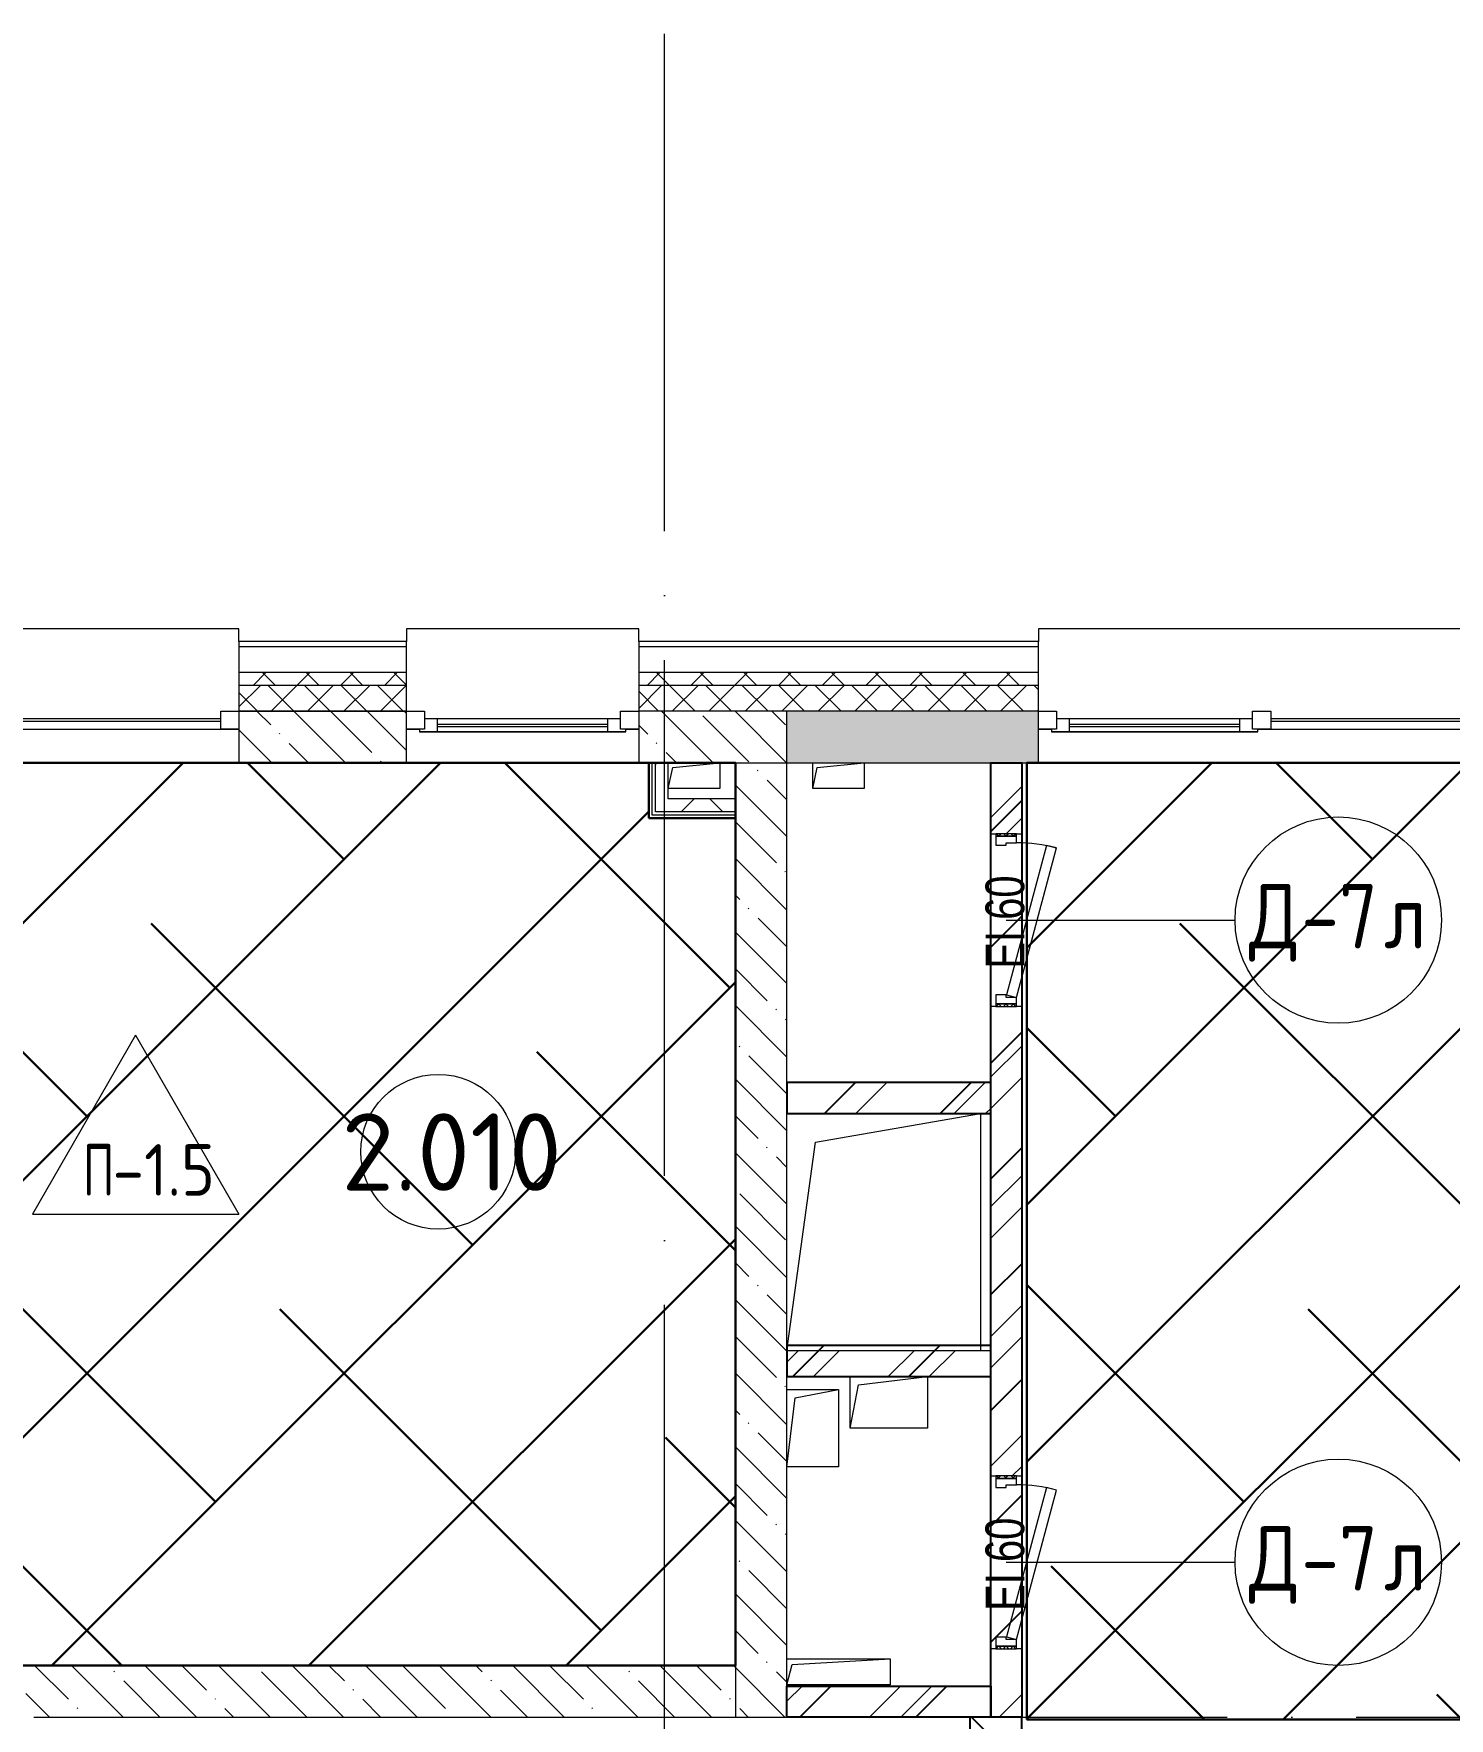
# Model space of a CAD drawing. Header units: millimetres. Extents: x -68946 to 690821, y -552984 to 293768.
# Drawn here: x 28204 to 33691, y -67625 to -61093 of the extents above; entities that cross this region are included whole.
import ezdxf

# ---------------------------------------------------------------- set-up
doc = ezdxf.new("R2010")
doc.units = ezdxf.units.MM
doc.linetypes.add('ADSK_Линия сетки', pattern=[2500, 2000, -250, 0, -250])
for name, color, linetype, lineweight in [('0) блоки', 250, 'Continuous', 25), ('1.1) Стяжка 5 вып.', 30, 'Continuous', 30), ('1.3) Звуко-изол           5 вып.', 90, 'Continuous', 30), ('A-AREA-____-IDEN', 250, 'Continuous', 9), ('A-DETL-GENF-OTLN', 250, 'Continuous', 5), ('A-DOOR-____-IDEN', 250, 'Continuous', 9), ('A-DOOR-____-MCUT', 250, 'Continuous', 5), ('A-DOOR-____-OTLN', 250, 'Continuous', 5), ('A-DOOR-FRAM-MCUT', 250, 'Continuous', 5), ('A-DOOR-FRAM-OTLN', 250, 'Continuous', 5), ('A-FLOR-____-IDEN', 250, 'Continuous', 9), ('A-FLOR-____-OTLN', 250, 'Continuous', 9), ('A-GLAZ-____-MCUT', 250, 'Continuous', 9), ('A-GLAZ-____-OTLN', 250, 'Continuous', 5), ('A-WALL-____-MCUT', 250, 'Continuous', 13), ('A-WALL-____-PATT', 250, 'Continuous', 13), ('A-WALL-FNSH-MCUT', 250, 'Continuous', 13), ('I-WALL-____-OTLN', 250, 'Continuous', 9), ('S-GRID-____-OTLN', 250, 'Continuous', 9)]:
    doc.layers.add(name, color=color, linetype=linetype, lineweight=lineweight)
doc.styles.add('Arial Narrow', font='ARIALN.TTF', dxfattribs={"width": 0.9, "height": 150})
doc.styles.add('GOST Common_1', font='', dxfattribs={"width": 0.9, "height": 250})
doc.styles.add('ISOCPEUR_1', font='isocpeur.ttf', dxfattribs={"width": 0.9, "height": 250})
doc.styles.add('ISOCPEUR_2', font='isocpeur.ttf', dxfattribs={"height": 160})
doc.styles.get('GOST Common_1').set_extended_font_data('GOST Common')
pattern_1 = [(45, (-601.3, -122294.8), (-251.4472, 251.4472), []), (45, (-601.3, -121913.8), (-251.4472, 251.4472), [])]
pattern_2 = [(135, (-601.3, -122294.79), (-142.5612, -142.5612), []), (135, (-458.73, -122294.79), (-142.5612, -142.5612), [252.016, -50.403, 3.353, -47.05])]
pattern_3 = [(45, (-601.3, -122294.79), (-141.42136, 141.42136), []), (135, (-601.3, -122294.79), (-141.42136, -141.42136), [])]

# ---------------------------------------------------------------- blocks, each defined once
blk = doc.blocks.new('Дверь_СКБ_1Ст_Внутренняя1 - Н_Д-7л_670x1875h_Технический шкаф ЭОМ и СС-42409413-АР1_Маркировочный план 2 этажа С1')
at = {"layer": 'A-DOOR-____-OTLN'}
h = blk.add_hatch(dxfattribs=at)
h.set_pattern_fill('FP_5', color=256, style=0, pattern_type=2)
h.set_pattern_definition([(135, (1951.41, 124.685), (-14.14214, -14.14214), []), (225, (1951.41, 124.685), (14.14214, -14.14214), [])])
h.paths.add_polyline_path([(337.5, -40), (347.5, -40), (347.5, 40), (337.5, 40)])
at = {"layer": 'A-DOOR-FRAM-OTLN'}
h = blk.add_hatch(dxfattribs=at)
h.set_pattern_fill('FP_6', color=256, style=0, pattern_type=2)
h.set_pattern_definition([(45, (-171.384, 124.685), (-14.1421, 14.1421), []), (135, (-171.384, 124.685), (-14.1421, -14.1421), [])])
h.paths.add_polyline_path([(-322.5, -40), (-312.5, -40), (-312.5, 40), (-322.5, 40)])
at = {"layer": 'A-DOOR-____-MCUT'}
for p, q in [((-267.1, 195.3), (-277.4, 156.7)), ((-277.4, 156.7), (302.1, 1.4)), ((312.5, 40), (-267.1, 195.3)), ((302.1, 1.4), (312.5, 40))]:
    blk.add_line(p, q, dxfattribs=at)
at = {"layer": 'A-DOOR-____-OTLN'}
blk.add_arc((312.5, 40), 600, 165, 180, dxfattribs=at)
at = {"layer": 'A-DOOR-FRAM-MCUT'}
for p, q in [((-312.5, 40), (-322.5, 40)), ((-322.5, 40), (-322.5, -40)), ((-287.5, 40), (-312.5, 40)), ((-312.5, 40), (-312.5, -40)), ((-312.5, -40), (-312.5, 40)), ((-287.5, 0), (-287.5, 40)), ((-277.5, 0), (-287.5, 0)), ((-277.5, -40), (-277.5, 0)), ((312.5, 0), (302.5, 0)), ((302.5, 0), (302.5, -40)), ((312.5, 40), (312.5, 0)), ((337.5, 40), (312.5, 40)), ((337.5, -40), (337.5, 40)), ((347.5, 40), (337.5, 40)), ((337.5, 40), (337.5, -40)), ((347.5, -40), (347.5, 40)), ((-322.5, -40), (-312.5, -40)), ((-312.5, -40), (-277.5, -40)), ((302.5, -40), (337.5, -40)), ((337.5, -40), (347.5, -40))]:
    blk.add_line(p, q, dxfattribs=at)
blk = doc.blocks.new('Окно_СКБ_1Ст1 - 120_Окно_СКБ_1Ст_900_ОК3л-29018700-АР1_Маркировочный план 2 этажа С1')
at = {"layer": 'A-GLAZ-____-MCUT'}
for p, q in [((-450, -195), (-450, -125)), ((-450, -125), (-380, -125)), ((-380, -125), (-380, -195)), ((380, -195), (380, -125)), ((380, -125), (450, -125)), ((450, -125), (450, -195)), ((-380, -195), (-450, -195)), ((-380, -195), (-400, -195)), ((-400, -195), (-400, -205)), ((380, -155), (-380, -155)), ((-380, -155), (-380, -195)), ((-330, -205), (-330, -155)), ((330, -205), (330, -155)), ((380, -195), (380, -155)), ((450, -195), (380, -195)), ((400, -195), (380, -195)), ((400, -205), (400, -195)), ((-400, -205), (400, -205)), ((400, -205), (-400, -205))]:
    blk.add_line(p, q, dxfattribs=at)
at = {"layer": 'A-GLAZ-____-MCUT', "lineweight": 5}
for p, q in [((-330, -175), (330, -175)), ((330, -185), (-330, -185))]:
    blk.add_line(p, q, dxfattribs=at)
at = {"layer": 'A-GLAZ-____-OTLN'}
for p, q in [((-450, -195), (-400, -195)), ((400, -195), (450, -195))]:
    blk.add_line(p, q, dxfattribs=at)
blk = doc.blocks.new('WNW_Отлив1 - Отлив_металлический 2-28596055-АР1_Маркировочный план 2 этажа С1')
at = {"layer": 'A-GLAZ-____-OTLN'}
for p, q in [((450, 320), (-450, 320)), ((-450, 320), (-450, 270)), ((450, 270), (450, 320))]:
    blk.add_line(p, q, dxfattribs=at)
blk = doc.blocks.new('Окно_СКБ_1Ст1 - 120_Окно_СКБ_1Ст_1250_ОК14Л-29018784-АР1_Маркировочный план 2 этажа С1')
at = {"layer": 'A-GLAZ-____-MCUT'}
for p, q in [((-625, -195), (-625, -125)), ((-625, -125), (-555, -125)), ((-555, -125), (-555, -195)), ((555, -195), (555, -125)), ((555, -125), (625, -125)), ((625, -125), (625, -195)), ((-555, -195), (-625, -195)), ((625, -195), (555, -195))]:
    blk.add_line(p, q, dxfattribs=at)
at = {"layer": 'A-GLAZ-____-MCUT', "lineweight": 5}
for p, q in [((555, -155), (-555, -155)), ((555, -165), (-555, -165))]:
    blk.add_line(p, q, dxfattribs=at)
at = {"layer": 'A-GLAZ-____-OTLN'}
blk.add_line((-625, -195), (625, -195), dxfattribs=at)
blk = doc.blocks.new('WNW_Отлив1 - Отлив_металлический 2-28598996-АР1_Маркировочный план 2 этажа С1')
at = {"layer": 'A-GLAZ-____-OTLN'}
for p, q in [((625, 320), (-625, 320)), ((-625, 320), (-625, 270)), ((625, 270), (625, 320))]:
    blk.add_line(p, q, dxfattribs=at)
blk = doc.blocks.new('_Wn_-As_OpeningMEP_floor__Rectangular - _Wn_-As_OpeningMEP_floor__Rectangular-33950681-АР1_Маркировочный план 2 этажа С1')
at = {"layer": 'A-DETL-GENF-OTLN'}
for p, q in [((-264.4, 399.4), (375, 510)), ((-375, -410), (-264.4, 399.4))]:
    blk.add_line(p, q, dxfattribs=at)
blk = doc.blocks.new('Окно_СКБ_2Ст1 - Окно_СКБ_2Ст_2800_ОК11Л-29018712-АР1_Маркировочный план 2 этажа С1')
at = {"layer": 'A-GLAZ-____-MCUT'}
for p, q in [((-1400, -195), (-1400, -125)), ((-1400, -125), (-1330, -125)), ((-1330, -125), (-1330, -195)), ((-570, -195), (-570, -125)), ((-570, -125), (-500, -125)), ((-500, -125), (-500, -195)), ((1330, -195), (1330, -125)), ((1330, -125), (1400, -125)), ((1400, -125), (1400, -195)), ((-1330, -195), (-1400, -195)), ((-1330, -195), (-1350, -195)), ((-1350, -195), (-1350, -205)), ((-570, -155), (-1330, -155)), ((-1330, -155), (-1330, -195)), ((-1280, -205), (-1280, -155)), ((-620, -205), (-620, -155)), ((-570, -195), (-570, -155)), ((-500, -195), (-570, -195)), ((-550, -195), (-570, -195)), ((-550, -205), (-550, -195)), ((1400, -195), (1330, -195)), ((-1350, -205), (-550, -205)), ((-550, -205), (-1350, -205))]:
    blk.add_line(p, q, dxfattribs=at)
at = {"layer": 'A-GLAZ-____-MCUT', "lineweight": 5}
for p, q in [((-1280, -175), (-620, -175)), ((-620, -185), (-1280, -185)), ((1330, -155), (-500, -155)), ((1330, -165), (-500, -165))]:
    blk.add_line(p, q, dxfattribs=at)
at = {"layer": 'A-GLAZ-____-OTLN'}
for p, q in [((-1400, -195), (-1350, -195)), ((-550, -195), (1400, -195))]:
    blk.add_line(p, q, dxfattribs=at)
blk = doc.blocks.new('WNW_Отлив1 - Отлив_металлический 2-V21-АР1_Маркировочный план 2 этажа С1')
at = {"layer": 'A-GLAZ-____-OTLN'}
for p, q in [((1400, 320), (-1400, 320)), ((-1400, 320), (-1400, 270)), ((1400, 270), (1400, 320))]:
    blk.add_line(p, q, dxfattribs=at)
blk = doc.blocks.new('_Wn_-As_OpeningMEP_floor__Rectangular - _Wn_-As_OpeningMEP_floor__Rectangular-35307840-АР1_Маркировочный план 2 этажа С1')
at = {"layer": 'A-DETL-GENF-OTLN'}
for p, q in [((-100, 0), (-82.3, 82.3)), ((-82.3, 82.3), (100, 100))]:
    blk.add_line(p, q, dxfattribs=at)
blk = doc.blocks.new('_Wn_-As_OpeningMEP_floor__Rectangular - _Wn_-As_OpeningMEP_floor__Rectangular-V22-АР1_Маркировочный план 2 этажа С1')
at = {"layer": 'A-DETL-GENF-OTLN'}
for p, q in [((-99.8, 0.9), (-82.3, 82.3)), ((-82.3, 82.3), (100, 100))]:
    blk.add_line(p, q, dxfattribs=at)
blk = doc.blocks.new('_Wn_-As_OpeningMEP_floor__Rectangular - _Wn_-As_OpeningMEP_floor__Rectangular-39657315-АР1_Маркировочный план 2 этажа С1')
at = {"layer": 'A-DETL-GENF-OTLN'}
for p, q in [((-117.9, 117.9), (150, 150)), ((-150, -50), (-117.9, 117.9))]:
    blk.add_line(p, q, dxfattribs=at)
blk = doc.blocks.new('_Wn_-As_OpeningMEP_floor__Rectangular - _Wn_-As_OpeningMEP_floor__Rectangular-39657353-АР1_Маркировочный план 2 этажа С1')
at = {"layer": 'A-DETL-GENF-OTLN'}
for p, q in [((-67.9, 167.9), (100, 200)), ((-100, -100), (-67.9, 167.9))]:
    blk.add_line(p, q, dxfattribs=at)
blk = doc.blocks.new('_Wn_-As_OpeningMEP_floor__Rectangular - _Wn_-As_OpeningMEP_floor__Rectangular-39657391-АР1_Маркировочный план 2 этажа С1')
at = {"layer": 'A-DETL-GENF-OTLN'}
for p, q in [((-200, 0), (-179.1, 79.1)), ((-179.1, 79.1), (200, 100))]:
    blk.add_line(p, q, dxfattribs=at)
blk = doc.blocks.new('AAR_СКБ_Марка_Перекрытия - Марка пола-17325028-АР1_Маркировочный план 2 этажа С1')
at = {"layer": 'A-FLOR-____-IDEN'}
for p, q in [((0, 6.932), (-4.002, 0)), ((0, 6.932), (4.002, 0)), ((-4.002, 0), (4.002, 0))]:
    blk.add_line(p, q, dxfattribs=at)
blk = doc.blocks.new('AAR_СКБ_Марка_Помещения_мал - Номер-28977439-АР1_Маркировочный план 2 этажа С1')
at = {"layer": 'A-AREA-____-IDEN'}
blk.add_circle((-0.028, 0), 3, dxfattribs=at)
blk = doc.blocks.new('ADSK_Марка_Дверь - Типоразмер_ADSK_Марка-30565456-АР1_Маркировочный план 2 этажа С1')
at = {"layer": 'A-DOOR-____-IDEN'}
blk.add_circle((0, 0), 4, dxfattribs=at)

msp = doc.modelspace()

# ---------------------------------------------------------------- hatches: boundary and pattern name
at = {"layer": '0) блоки'}
h = msp.add_hatch(dxfattribs=at)
h.set_pattern_fill('ANSI31', color=256, scale=100)
h.set_pattern_definition([(45, (-601.3, -122294.8), (-224.5064, 224.5064), [])])
h.paths.add_polyline_path([(31913.7078, -67619.7878), (31123.7078, -67619.7878), (31123.7078, -67499.7878), (31913.7078, -67499.7878)])
h.paths.add_polyline_path([(31913.7078, -66179.7872), (31123.7078, -66179.7872), (31123.7078, -66299.7872), (31913.7078, -66299.7872)])
h.paths.add_polyline_path([(31913.7078, -65159.7878), (31123.7078, -65159.7878), (31123.7078, -65279.7878), (31913.7078, -65279.7878)])
h.paths.add_polyline_path([(32033.7078, -67619.7878), (31913.7078, -67619.7878), (31913.7078, -63919.7883), (32033.7078, -63919.7883)])
h = msp.add_hatch(dxfattribs=at)
h.set_pattern_fill('FP_1', color=256, style=0, pattern_type=2)
h.set_pattern_definition([(135, (-601.3, -122294.79), (-141.42136, -141.42136), [])])
h.paths.add_polyline_path([(31833.7078, -70919.7883), (32033.7078, -70919.7883), (32033.7078, -67919.7881), (31833.7078, -67919.7881), (31833.7078, -70649.7881)])
h.paths.add_polyline_path([(32033.7078, -67919.7881), (32033.7078, -67619.7878), (31833.7078, -67619.7878), (31833.7078, -67919.7881)])
at = {"layer": '1.1) Стяжка 5 вып.', "lineweight": 30, "true_color": 0xf26722}
h = msp.add_hatch(dxfattribs=at)
h.set_pattern_fill('ANSI32', color=30, scale=222)
h.paths.add_polyline_path([(30923.7078, -64134.7878), (30588.7078, -64134.7878), (30588.7078, -63919.7883), (26473.7078, -63919.7883), (26473.7078, -67419.7878), (30923.7078, -67419.7878)])
h = msp.add_hatch(dxfattribs=at)
h.set_pattern_fill('ANSI32', color=30, scale=222)
h.paths.add_polyline_path([(52878.7078, -63919.7872), (32053.7078, -63919.7872), (32053.7078, -67629.7872), (35336.9036, -67629.7872), (35336.9036, -67409.7878), (35758.6859, -67409.7878), (35758.6859, -67629.7872), (40238.7078, -67629.7872), (40238.7078, -67409.7878), (40658.7078, -67409.7878), (40658.7078, -67629.7872), (44738.7078, -67629.7872), (44738.7078, -67409.7878), (45158.7078, -67409.7878), (45158.7078, -67629.7872), (49038.7078, -67629.7872), (49038.7078, -67409.7878), (49458.6859, -67409.7878), (49458.6859, -67629.7872), (52878.7078, -67629.7872)])
at = {"layer": '1.3) Звуко-изол           5 вып.', "lineweight": 30}
h = msp.add_hatch(dxfattribs=at)
h.set_pattern_fill('ANSI38', color=256, scale=222)
h.paths.add_polyline_path([(30923.7078, -64134.7878), (30588.7078, -64134.7878), (30588.7078, -63919.7883), (26473.7078, -63919.7883), (26473.7078, -67419.7878), (30923.7078, -67419.7878)])
h = msp.add_hatch(dxfattribs=at)
h.set_pattern_fill('ANSI38', color=256, scale=222)
h.paths.add_polyline_path([(52878.7078, -63919.7872), (32053.7078, -63919.7872), (32053.7078, -67629.7872), (35336.9036, -67629.7872), (35336.9036, -67409.7878), (35758.6859, -67409.7878), (35758.6859, -67629.7872), (40238.7078, -67629.7872), (40238.7078, -67409.7878), (40658.7078, -67409.7878), (40658.7078, -67629.7872), (44738.7078, -67629.7872), (44738.7078, -67409.7878), (45158.7078, -67409.7878), (45158.7078, -67629.7872), (49038.7078, -67629.7872), (49038.7078, -67409.7878), (49458.6859, -67409.7878), (49458.6859, -67629.7872), (52878.7078, -67629.7872)])
at = {"layer": 'A-WALL-____-PATT', "lineweight": 15, "true_color": 0x000000}
h = msp.add_hatch(dxfattribs=at)
h.set_pattern_fill('FP_16', color=18, style=0, pattern_type=2)
h.set_pattern_definition([(135, (-601.29, -122294.79), (-84.85281, -84.85281), []), (225, (-601.29, -122294.79), (84.85281, -84.85281), [])])
h.paths.add_polyline_path([(68658.7078, -63619.7883), (68658.7078, -63569.7883), (62418.9373, -63569.7883), (62418.9373, -63619.7883), (67832.2751, -63619.7883)])
h.paths.add_polyline_path([(60985.6868, -63619.7883), (61218.9373, -63619.7883), (61218.9373, -63569.7883), (60568.7078, -63569.7883), (60568.7078, -63619.7883)])
h.paths.add_polyline_path([(59668.7078, -63619.7883), (59668.7078, -63569.7883), (52248.9368, -63569.7883), (52248.9368, -63619.7883), (58703.4907, -63619.7883)])
h.paths.add_polyline_path([(49448.9368, -63619.7883), (49448.9368, -63569.7883), (47948.9368, -63569.7883), (47948.9368, -63619.7883), (48433.6081, -63619.7883)])
h.paths.add_polyline_path([(42048.9368, -63619.7883), (42698.9368, -63619.7883), (42698.9368, -63569.7883), (42048.9368, -63569.7883)])
h.paths.add_polyline_path([(45010.314, -63619.7883), (45148.9368, -63619.7883), (45148.9368, -63569.7883), (43598.9368, -63569.7883), (43598.9368, -63619.7883), (43869.2159, -63619.7883)])
h.paths.add_polyline_path([(39248.9368, -63619.7883), (40798.9368, -63619.7883), (40798.9368, -63569.7883), (39248.9368, -63569.7883)])
h.paths.add_polyline_path([(34898.9368, -63619.7883), (36448.9368, -63619.7883), (36448.9368, -63569.7883), (34898.9368, -63569.7883)])
h.paths.add_polyline_path([(32098.9368, -63619.7883), (32098.9368, -63569.7883), (30548.9368, -63569.7883), (30548.9368, -63619.7883), (31317.1372, -63619.7883)])
h.paths.add_polyline_path([(29034.9411, -63619.7883), (29648.9368, -63619.7883), (29648.9368, -63569.7883), (28998.7078, -63569.7883), (28998.7078, -63619.7883)])
h.paths.add_polyline_path([(27748.7078, -63619.7883), (27748.7078, -63569.7883), (23293.7078, -63569.7883), (23293.7078, -63619.7883), (26752.745, -63619.7883)])
h.paths.add_polyline_path([(21617.8037, -63619.7883), (22043.7078, -63619.7883), (22043.7078, -63569.7883), (21303.6859, -63569.7883), (21303.6859, -63619.7883)])
h.paths.add_polyline_path([(20403.6859, -63619.7883), (20403.6859, -63569.7883), (12148.6859, -63569.7883), (12148.6859, -63619.7883), (19906.1566, -63619.7883)])
h.paths.add_polyline_path([(9348.6859, -63619.7883), (9348.6859, -63569.7883), (8148.6859, -63569.7883), (8148.6859, -63619.7883), (8495.1761, -63619.7883)])
h.paths.add_polyline_path([(6948.6859, -63619.7883), (6948.6859, -63569.7883), (-951.3141, -63569.7883), (-951.3141, -63619.7883), (6212.9799, -63619.7883)])
h = msp.add_hatch(dxfattribs=at)
h.set_pattern_fill('FP_17', color=18, style=0, pattern_type=2)
h.set_pattern_definition([(45, (-601.29, -122294.79), (-70.71068, 70.71068), []), (135, (-601.29, -122294.79), (-70.71068, -70.71068), [])])
h.paths.add_polyline_path([(68448.7078, -63719.7883), (68658.7078, -63719.7883), (68658.7078, -63619.7883), (62418.9373, -63619.7883), (62418.9373, -63719.7872), (67832.2751, -63719.7883)])
h.paths.add_polyline_path([(60985.6868, -63719.7883), (61218.9373, -63719.7883), (61218.9373, -63619.7883), (60568.7078, -63619.7883), (60568.7078, -63719.7883)])
h.paths.add_polyline_path([(59668.7078, -63719.7883), (59668.7078, -63619.7883), (52248.9368, -63619.7883), (52248.9368, -63719.7883), (58703.4907, -63719.7883)])
h.paths.add_polyline_path([(49448.7078, -63719.7883), (49448.9368, -63719.7872), (49448.7078, -63619.7883), (47948.9368, -63619.7883), (47948.9368, -63719.7883), (49048.7125, -63719.7872)])
h.paths.add_polyline_path([(44748.7078, -63719.7883), (44748.7125, -63719.7872), (45148.9368, -63719.7872), (45148.9368, -63619.7883), (43598.9368, -63619.7883), (43598.9368, -63719.7883), (43869.2159, -63719.7883)])
h.paths.add_polyline_path([(42698.9368, -63719.7883), (42698.9368, -63619.7883), (42048.9368, -63619.7883), (42048.9368, -63719.7883)])
h.paths.add_polyline_path([(40648.7078, -63719.7883), (40798.9368, -63719.7872), (40798.9368, -63619.7883), (39248.9368, -63619.7883), (39248.9368, -63719.7883), (40445.9217, -63719.7872)])
h.paths.add_polyline_path([(35748.7078, -63719.7883), (36448.9368, -63719.7872), (36448.9368, -63619.7883), (34898.9368, -63619.7883), (34898.9368, -63719.7883), (35748.6979, -63719.7872)])
h.paths.add_polyline_path([(30548.9368, -63719.7883), (32098.9368, -63719.7883), (32098.9368, -63619.7883), (30548.9368, -63619.7883)])
h.paths.add_polyline_path([(29034.9411, -63719.7883), (29648.9368, -63719.7883), (29648.9368, -63619.7883), (28998.7078, -63619.7883), (28998.7078, -63719.7883)])
h.paths.add_polyline_path([(27748.7078, -63719.7883), (27748.7078, -63619.7883), (23293.7078, -63619.7883), (23293.7078, -63719.7883), (26752.745, -63719.7883)])
h.paths.add_polyline_path([(22043.7078, -63719.7883), (22043.7078, -63619.7883), (21303.6859, -63619.7883), (21303.6859, -63719.7883), (21617.8037, -63719.7883)])
h.paths.add_polyline_path([(20403.6859, -63719.7883), (20403.6859, -63619.7883), (12148.6859, -63619.7883), (12148.6859, -63719.7883), (19906.1566, -63719.7883)])
h.paths.add_polyline_path([(9348.6859, -63719.7883), (9348.6859, -63619.7883), (8148.6859, -63619.7883), (8148.6859, -63719.7883), (8498.7078, -63719.7883)])
h.paths.add_polyline_path([(6948.6859, -63719.7883), (6948.6859, -63619.7883), (-901.3141, -63619.7883), (-901.3141, -63719.7883), (6212.9799, -63719.7883)])
h = msp.add_hatch(dxfattribs=at)
h.set_pattern_fill('FP_23', color=18, style=0, pattern_type=2)
h.set_pattern_definition(pattern_2)
h.paths.add_polyline_path([(31123.7078, -63919.7878), (31123.7078, -63719.7878), (30548.9368, -63719.7878), (30548.9368, -63919.7878), (30923.7078, -63919.7878)])
h.paths.add_polyline_path([(28998.7078, -63919.7878), (29648.9368, -63919.7878), (29648.9368, -63719.7878), (28998.7078, -63719.7878)])
h.paths.add_polyline_path([(27748.7078, -63919.7878), (27748.7078, -63719.7878), (24523.7078, -63719.7878), (24523.7078, -63919.7878), (26752.745, -63919.7878)])
h = msp.add_hatch(dxfattribs=at)
h.set_pattern_fill('FP_24', color=18, style=0, pattern_type=2)
h.set_pattern_definition([(50, (-601.3, -122294.8), (364.3679, -31.8783), [38.1, -419.1]), (355, (-601.3, -122294.8), (-70.4859, 382.1133), [30.48, -335.28]), (100.451, (-570.93, -122297.45), (293.885, 350.2334), [32.38, -356.18]), (46.184, (-601.3, -122193.2), (542.1585, -84.0858), [57.15, -628.65]), (96.636, (-556.1, -122200.2), (474.805, 494.8554), [48.57, -534.27]), (351.184, (-601.3, -122193.2), (474.8102, 494.85), [45.72, -502.92]), (21, (-550.5, -122218.6), (303.2285, -204.5305), [38.1, -419.1]), (326, (-550.5, -122218.6), (123.6039, 368.376), [30.48, -335.28]), (71.451, (-525.22, -122235.63), (426.8341, 163.8427), [32.38, -356.18]), (37.5, (-601.29, -122294.79), (6.17665, 169.11015), [16.764, -314.452, 16.764, -323.596, -336.55]), (37.5, (-601.29, -122294.79), (6.17665, 169.11015), [-671.576, 16.764, -319.786]), (7.5, (-601.3, -122294.79), (133.63888, 200.3615), [16.764, -177.292, 16.764, -306.832, -128.27]), (7.5, (-601.3, -122294.79), (133.63888, 200.3615), [-517.652, 16.764, -111.506]), (327.5, (-714.58, -122294.79), (271.18182, -11.45836), [16.764, -110.236, 16.764, -379.476, -525.78]), (327.5, (-714.58, -122294.79), (271.18182, -11.45836), [-523.24, 16.764, -509.016]), (317.5, (-765.38, -122294.8), (296.2585, 50.85285), [16.764, -148.336, 16.764, -246.38, -373.38]), (317.5, (-765.38, -122294.8), (296.2585, 50.85285), [-428.244, 16.764, -356.616])])
h.paths.add_polyline_path([(68448.7078, -63919.7883), (68448.7078, -63719.7883), (63148.7078, -63719.7883), (63148.7078, -63919.7883), (67832.2751, -63919.7883)])
h.paths.add_polyline_path([(62748.7078, -63919.7883), (62748.7078, -63719.7883), (62418.9373, -63719.7883), (62418.9373, -63919.7883)])
h.paths.add_polyline_path([(60943.7078, -63919.7883), (61218.9373, -63919.7883), (61218.9373, -63719.7883), (60568.7078, -63719.7883), (60568.7078, -63919.7883)])
h.paths.add_polyline_path([(59668.7078, -63919.7883), (59668.7078, -63719.7883), (58648.7078, -63719.7883), (58648.7078, -63919.7883), (58703.4907, -63919.7883)])
h.paths.add_polyline_path([(58248.7078, -63919.7883), (58248.7078, -63719.7883), (54148.7078, -63719.7883), (54148.7078, -63919.7883), (57562.3926, -63919.7883)])
h.paths.add_polyline_path([(52998.7078, -63919.7883), (53748.7078, -63919.7883), (53748.7078, -63719.7883), (52248.9368, -63719.7883), (52248.9368, -63919.7883), (52998.0004, -63919.7883)])
h.paths.add_polyline_path([(49448.7078, -63919.7883), (49448.9368, -63919.7883), (49448.7078, -63719.7883)])
h.paths.add_polyline_path([(49048.7078, -63919.7883), (49048.7078, -63719.7883), (47948.9368, -63719.7883), (47948.9368, -63919.7883), (48433.6081, -63919.7883)])
h.paths.add_polyline_path([(44748.7078, -63919.7883), (44748.7078, -63719.7883), (43598.9368, -63719.7883), (43598.9368, -63919.7883), (43869.2159, -63919.7883)])
h.paths.add_polyline_path([(42048.9368, -63919.7883), (42698.9368, -63919.7883), (42698.9368, -63719.7883), (42048.9368, -63719.7883)])
h.paths.add_polyline_path([(40798.9368, -63919.7883), (40798.9368, -63719.7883), (40648.7078, -63719.7883), (40648.7078, -63919.7883)])
h.paths.add_polyline_path([(39248.9368, -63919.7883), (40248.7078, -63919.7883), (40248.7078, -63719.7883), (39248.9368, -63719.7883)])
h.paths.add_polyline_path([(35748.7078, -63919.7883), (36448.9368, -63919.7883), (36448.9368, -63719.7883), (35748.7078, -63719.7883)])
h.paths.add_polyline_path([(35348.7078, -63919.7883), (35348.7078, -63719.7883), (34898.9368, -63719.7883), (34898.9368, -63919.7883)])
h.paths.add_polyline_path([(32033.7078, -63919.7883), (32098.9368, -63919.7883), (32098.9368, -63719.7883), (31123.7078, -63719.7883), (31123.7078, -63919.7883), (31913.7078, -63919.7883)])
h = msp.add_hatch(dxfattribs=at)
h.set_pattern_fill('FP_25', color=18, style=0, pattern_type=2)
h.set_pattern_definition(pattern_3)
h.paths.add_polyline_path([(30663.7078, -64109.7878), (30663.7078, -63919.7287), (30613.7078, -63919.7287), (30613.7078, -64109.7878)])
h = msp.add_hatch(dxfattribs=at)
h.set_pattern_fill('FP_23', color=18, style=0, pattern_type=2)
h.set_pattern_definition(pattern_2)
h.paths.add_polyline_path([(30923.7078, -67619.7878), (31123.7078, -67619.7878), (31123.7078, -63919.7878), (30923.7078, -63919.7878), (30923.7078, -67271.1243)])
h = msp.add_hatch(dxfattribs=at)
h.set_pattern_fill('FP_4', color=18, style=0, pattern_type=2)
h.set_pattern_definition(pattern_1)
h.paths.add_polyline_path([(32013.7078, -67499.7878), (32033.7078, -67499.7878), (32033.7078, -67354.7878), (31913.7078, -67354.7878), (31913.7078, -67499.7878), (31933.7078, -67499.7878)])
h.paths.add_polyline_path([(32033.7078, -66684.7878), (32033.7078, -64864.7883), (31913.7078, -64864.7883), (31913.7078, -66684.7878), (32013.7078, -66684.7878)])
h.paths.add_polyline_path([(32033.7078, -64194.7883), (32033.7078, -63919.7883), (31913.7078, -63919.7883), (31913.7078, -64194.7883), (32013.7078, -64194.7883)])
h = msp.add_hatch(dxfattribs=at)
h.set_pattern_fill('FP_25', color=18, style=0, pattern_type=2)
h.set_pattern_definition(pattern_3)
h.paths.add_polyline_path([(30923.7078, -64109.7878), (30923.7078, -64059.7878), (30663.7078, -64059.7878), (30663.7078, -64109.7878)])
h = msp.add_hatch(dxfattribs=at)
h.set_pattern_fill('FP_4', color=18, style=0, pattern_type=2)
h.set_pattern_definition(pattern_1)
h.paths.add_polyline_path([(31123.7078, -65279.7878), (31913.7078, -65279.7878), (31913.7078, -65159.7878), (31123.7078, -65159.7878)])
h = msp.add_hatch(dxfattribs=at)
h.set_pattern_fill('FP_7', color=18, style=0, pattern_type=2)
h.set_pattern_definition([(45, (-601.3, -122294.8), (-224.5064, 224.5064), []), (45, (-521.92, -122294.8), (0, 449.0128), []), (45, (-680.67, -122294.8), (0, 449.0128), [])])
h.paths.add_polyline_path([(31123.7078, -66299.7878), (31913.7078, -66299.7878), (31913.7078, -66199.7878), (31123.7078, -66199.7878)])
h = msp.add_hatch(dxfattribs=at)
h.set_pattern_fill('FP_23', color=18, style=0, pattern_type=2)
h.set_pattern_definition(pattern_2)
h.paths.add_polyline_path([(30923.7078, -67619.7878), (30923.7078, -67419.7878), (28173.7078, -67419.7878), (28173.7078, -67619.7878), (29034.9411, -67619.7878)])
h.paths.add_polyline_path([(26643.7078, -67619.7878), (26673.7078, -67619.7878), (26673.7078, -67419.7878), (26473.7078, -67419.7878), (26473.7078, -67619.7878)])
h = msp.add_hatch(dxfattribs=at)
h.set_pattern_fill('FP_4', color=18, style=0, pattern_type=2)
h.set_pattern_definition(pattern_1)
h.paths.add_polyline_path([(31317.1372, -67619.7878), (32033.7078, -67619.7878), (32033.7078, -67499.7878), (31123.7078, -67499.7878), (31123.7078, -67619.7878)])

# ---------------------------------------------------------------- linework, layer by layer
at = {"layer": '0) блоки'}
for p, q in [((31833.7078, -70919.7883), (31833.7078, -67619.7878)), ((32033.7078, -70919.7883), (32033.7078, -67619.7878))]:
    msp.add_line(p, q, dxfattribs=at)
for points in [[(32033.7078, -67619.7878), (31913.7078, -67619.7878), (31913.7078, -63919.7883), (32033.7078, -63919.7883)], [(31913.7078, -65159.7878), (31123.7078, -65159.7878), (31123.7078, -65279.7878), (31913.7078, -65279.7878)], [(31913.7078, -66179.7872), (31123.7078, -66179.7872), (31123.7078, -66299.7872), (31913.7078, -66299.7872)], [(31913.7078, -67619.7878), (31123.7078, -67619.7878), (31123.7078, -67499.7878), (31913.7078, -67499.7878)]]:
    msp.add_lwpolyline(points, close=True, dxfattribs=at)
at = {"layer": '1.1) Стяжка 5 вып.', "lineweight": 30}
for points in [[(26473.7078, -63919.7883), (30923.7078, -63919.7883), (30923.7078, -67419.7878), (26473.7078, -67419.7878)], [(30588.7078, -64134.7878), (30923.7078, -64134.7878), (30923.7078, -63919.7883), (30588.7078, -63919.7883)], [(32053.7078, -67629.7872), (52878.7078, -67629.7872), (52878.7078, -63919.7872), (32053.7078, -63919.7872)]]:
    msp.add_lwpolyline(points, close=True, dxfattribs=at)
at = {"layer": 'A-DOOR-____-IDEN', "color": 18, "true_color": 0x000000}
for p, q in [((31973.7078, -64529.7883), (32861.1847, -64529.7883)), ((31973.7078, -67019.7878), (32861.1847, -67019.7878))]:
    msp.add_line(p, q, dxfattribs=at)
at = {"layer": 'A-FLOR-____-OTLN', "color": 18, "lineweight": 5, "true_color": 0x000000}
for p, q in [((30663.7078, -63919.9668), (30863.512, -63919.9668)), ((30863.512, -63919.9668), (30863.512, -64019.9668)), ((31223.7078, -64019.9668), (31223.7078, -63919.9668)), ((31223.7078, -63919.9668), (31423.7078, -63919.9668)), ((31423.7078, -63919.9668), (31423.7078, -64019.9668)), ((30863.512, -64019.9668), (30663.7078, -64019.9668)), ((31423.7078, -64019.9668), (31223.7078, -64019.9668)), ((32033.7078, -64194.7883), (32033.7078, -64600.5992)), ((32033.7078, -64755.1473), (32033.7078, -64864.7883)), ((31873.7078, -65279.7878), (31873.7078, -66199.7878)), ((31369.1658, -66499.7872), (31369.1658, -66299.7878)), ((31669.1658, -66299.7878), (31669.1658, -66499.7872)), ((31123.7078, -66349.7872), (31323.7078, -66349.7872)), ((31323.7078, -66349.7872), (31323.7078, -66649.7872)), ((31669.1658, -66499.7872), (31369.1658, -66499.7872)), ((31323.7078, -66649.7872), (31123.7078, -66649.7872)), ((32033.7078, -66684.7878), (32033.7078, -67090.5986)), ((32033.7078, -67245.1467), (32033.7078, -67354.7878)), ((31123.7078, -67394.7872), (31523.7078, -67394.7872)), ((31523.7078, -67394.7872), (31523.7078, -67494.7872)), ((31523.7078, -67494.7872), (31123.7078, -67494.7872))]:
    msp.add_line(p, q, dxfattribs=at)
at = {"layer": 'A-WALL-____-MCUT', "color": 18, "lineweight": 15, "true_color": 0x000000}
for p, q in [((29648.9368, -63469.7883), (28998.7078, -63469.7883)), ((32098.9368, -63469.7883), (30548.9368, -63469.7883)), ((28998.7078, -63569.7883), (28998.7078, -63719.7878)), ((29648.9368, -63569.7883), (28998.7078, -63569.7883)), ((29648.9368, -63619.7883), (28998.7078, -63619.7883)), ((29648.9368, -63719.7878), (29648.9368, -63569.7883)), ((30548.9368, -63569.7883), (30548.9368, -63719.7878)), ((32098.9368, -63569.7883), (30548.9368, -63569.7883)), ((32098.9368, -63619.7883), (30548.9368, -63619.7883)), ((32098.9368, -63719.7883), (32098.9368, -63569.7883)), ((28998.7078, -63719.7878), (28998.7078, -63919.7878)), ((29648.9368, -63719.7878), (28998.7078, -63719.7878)), ((28998.7078, -63719.7883), (29648.9368, -63719.7883)), ((29648.9368, -63919.7878), (29648.9368, -63719.7878)), ((30548.9368, -63719.7878), (30548.9368, -63919.7878)), ((31123.7078, -63719.7878), (30548.9368, -63719.7878)), ((32098.9368, -63719.7883), (30548.9368, -63719.7883)), ((31123.7078, -65159.7878), (31123.7078, -63719.7878)), ((32098.9368, -63919.7883), (32098.9368, -63719.7883)), ((28998.7078, -63919.7878), (29648.9368, -63919.7878)), ((30548.9368, -63919.7878), (30923.7078, -63919.7878)), ((30601.2078, -64122.2878), (30601.2078, -63919.7287)), ((30663.7078, -63919.7287), (30613.7078, -63919.7287)), ((30613.7078, -64109.7878), (30613.7078, -63919.7287)), ((30663.7078, -64059.7878), (30663.7078, -63919.7287)), ((30923.7078, -63919.7878), (30923.7078, -67619.7878)), ((31123.7078, -63919.7883), (31913.7078, -63919.7883)), ((31913.7078, -63919.7883), (31913.7078, -64194.7883)), ((32033.7078, -63919.7883), (31913.7078, -63919.7883)), ((32033.7078, -64194.7883), (32033.7078, -63919.7883)), ((32033.7078, -63919.7883), (32098.9368, -63919.7883)), ((30923.7078, -64059.7878), (30663.7078, -64059.7878)), ((30923.7078, -64122.2878), (30601.2078, -64122.2878)), ((30923.7078, -64109.7878), (30613.7078, -64109.7878)), ((31913.7078, -64194.7883), (31933.7078, -64194.7883)), ((32013.7078, -64194.7883), (32033.7078, -64194.7883)), ((31933.7078, -64864.7883), (31913.7078, -64864.7883)), ((31913.7078, -64864.7883), (31913.7078, -65159.7878)), ((32033.7078, -64864.7883), (32013.7078, -64864.7883)), ((32033.7078, -66684.7878), (32033.7078, -64864.7883)), ((31913.7078, -65159.7878), (31123.7078, -65159.7878)), ((31123.7078, -65159.7878), (31123.7078, -65279.7878)), ((31123.7078, -65279.7878), (31913.7078, -65279.7878)), ((31123.7078, -66199.7878), (31123.7078, -65279.7878)), ((31913.7078, -65279.7878), (31913.7078, -66684.7878)), ((31913.7078, -66199.7878), (31123.7078, -66199.7878)), ((31123.7078, -66199.7878), (31123.7078, -66299.7878)), ((31123.7078, -66299.7878), (31913.7078, -66299.7878)), ((31123.7078, -67619.7878), (31123.7078, -66299.7878)), ((31913.7078, -66684.7878), (31933.7078, -66684.7878)), ((32013.7078, -66684.7878), (32033.7078, -66684.7878)), ((31933.7078, -67354.7878), (31913.7078, -67354.7878)), ((31913.7078, -67354.7878), (31913.7078, -67499.7878)), ((32033.7078, -67354.7878), (32013.7078, -67354.7878)), ((32033.7078, -67889.7881), (32033.7078, -67354.7878)), ((30923.7078, -67419.7878), (28203.7078, -67419.7878)), ((31913.7078, -67499.7878), (31123.7078, -67499.7878)), ((28203.7078, -67619.7878), (31123.7078, -67619.7878)), ((31123.7078, -67619.7878), (31833.7078, -67619.7878)), ((31833.7078, -67619.7878), (31833.7078, -67889.7881)), ((32033.7078, -67619.7878), (31833.7078, -67619.7878))]:
    msp.add_line(p, q, dxfattribs=at)
at = {"layer": 'A-WALL-FNSH-MCUT', "lineweight": 15}
for p, q in [((29648.9368, -63449.7883), (28998.7078, -63449.7883)), ((28998.7078, -63449.7883), (28998.7078, -63569.7883)), ((29648.9368, -63569.7883), (29648.9368, -63449.7883)), ((32098.9368, -63449.7883), (30548.9368, -63449.7883)), ((30548.9368, -63449.7883), (30548.9368, -63569.7883)), ((32098.9368, -63569.7883), (32098.9368, -63449.7883)), ((30588.7078, -63919.7287), (30588.7078, -64134.7878)), ((30613.7078, -63919.7287), (30588.7078, -63919.7287)), ((30588.7078, -64134.7878), (30923.7078, -64134.7878))]:
    msp.add_line(p, q, dxfattribs=at)
at = {"layer": 'I-WALL-____-OTLN', "color": 18, "lineweight": 15, "true_color": 0x000000}
for p, q in [((28998.7078, -63919.7878), (27748.7078, -63919.7878)), ((30548.9368, -63919.7878), (29648.9368, -63919.7878)), ((34898.9368, -63919.7883), (32098.9368, -63919.7883))]:
    msp.add_line(p, q, dxfattribs=at)
at = {"layer": 'S-GRID-____-OTLN', "color": 18, "linetype": 'ADSK_Линия сетки', "true_color": 0x000000}
for p, q in [((30648.7078, -83022.3092), (30648.7078, -61092.7832)), ((-4170.8434, -63919.7878), (72672.5335, -63919.7878)), ((-4170.8434, -67619.7878), (72672.5335, -67619.7878))]:
    msp.add_line(p, q, dxfattribs=at)

# ---------------------------------------------------------------- block references
at = {"layer": 'A-AREA-____-IDEN', "color": 18, "true_color": 0x000000, "xscale": 99.99999999999993, "yscale": 99.99999999999993, "zscale": 99.99999999999993}
msp.add_blockref('AAR_СКБ_Марка_Помещения_мал - Номер-28977439-АР1_Маркировочный план 2 этажа С1', (29774.6776, -65427.8723), dxfattribs=at)
at = {"layer": 'A-DOOR-____-IDEN', "color": 18, "true_color": 0x000000, "xscale": 99.99999999999993, "yscale": 99.99999999999993, "zscale": 99.99999999999993}
for p in [(33261.1847, -64529.7883), (33261.1847, -67019.7878)]:
    msp.add_blockref('ADSK_Марка_Дверь - Типоразмер_ADSK_Марка-30565456-АР1_Маркировочный план 2 этажа С1', p, dxfattribs=at)
at = {"layer": 'A-DOOR-____-OTLN', "color": 18, "true_color": 0x000000, "rotation": 269.9999999999999}
for p in [(31973.7078, -64517.2883), (31973.7078, -67007.2878)]:
    msp.add_blockref('Дверь_СКБ_1Ст_Внутренняя1 - Н_Д-7л_670x1875h_Технический шкаф ЭОМ и СС-42409413-АР1_Маркировочный план 2 этажа С1', p, dxfattribs=at)
at = {"layer": 'A-FLOR-____-IDEN', "color": 18, "true_color": 0x000000, "xscale": 99.99999999999993, "yscale": 99.99999999999993, "zscale": 99.99999999999993}
msp.add_blockref('AAR_СКБ_Марка_Перекрытия - Марка пола-17325028-АР1_Маркировочный план 2 этажа С1', (28598.7078, -65669.7878), dxfattribs=at)
at = {"layer": 'A-GLAZ-____-OTLN', "color": 18, "true_color": 0x000000}
for name, p in [('WNW_Отлив1 - Отлив_металлический 2-28598996-АР1_Маркировочный план 2 этажа С1', (28373.7078, -63719.7883)), ('WNW_Отлив1 - Отлив_металлический 2-28596055-АР1_Маркировочный план 2 этажа С1', (30098.9368, -63719.7883)), ('WNW_Отлив1 - Отлив_металлический 2-V21-АР1_Маркировочный план 2 этажа С1', (33498.9368, -63719.7883)), ('Окно_СКБ_1Ст1 - 120_Окно_СКБ_1Ст_1250_ОК14Л-29018784-АР1_Маркировочный план 2 этажа С1', (28373.7078, -63594.7883)), ('Окно_СКБ_1Ст1 - 120_Окно_СКБ_1Ст_900_ОК3л-29018700-АР1_Маркировочный план 2 этажа С1', (30098.9368, -63594.7883)), ('Окно_СКБ_2Ст1 - Окно_СКБ_2Ст_2800_ОК11Л-29018712-АР1_Маркировочный план 2 этажа С1', (33498.9368, -63594.7883)), ('_Wn_-As_OpeningMEP_floor__Rectangular - _Wn_-As_OpeningMEP_floor__Rectangular-V22-АР1_Маркировочный план 2 этажа С1', (30763.512, -64019.9668)), ('_Wn_-As_OpeningMEP_floor__Rectangular - _Wn_-As_OpeningMEP_floor__Rectangular-35307840-АР1_Маркировочный план 2 этажа С1', (31323.7078, -64019.9668)), ('_Wn_-As_OpeningMEP_floor__Rectangular - _Wn_-As_OpeningMEP_floor__Rectangular-33950681-АР1_Маркировочный план 2 этажа С1', (31498.7078, -65789.7878)), ('_Wn_-As_OpeningMEP_floor__Rectangular - _Wn_-As_OpeningMEP_floor__Rectangular-39657315-АР1_Маркировочный план 2 этажа С1', (31519.1658, -66449.7872)), ('_Wn_-As_OpeningMEP_floor__Rectangular - _Wn_-As_OpeningMEP_floor__Rectangular-39657353-АР1_Маркировочный план 2 этажа С1', (31223.7078, -66549.7872)), ('_Wn_-As_OpeningMEP_floor__Rectangular - _Wn_-As_OpeningMEP_floor__Rectangular-39657391-АР1_Маркировочный план 2 этажа С1', (31323.7078, -67494.7872))]:
    msp.add_blockref(name, p, dxfattribs=at)

# ---------------------------------------------------------------- texts
at = {"layer": 'A-AREA-____-IDEN', "color": 18, "true_color": 0x000000, "insert": (29396.3384, -65279.2125), "char_height": 300, "width": 609.2825, "attachment_point": 1, "style": 'ISOCPEUR_2'}
msp.add_mtext('2.010', dxfattribs=at)
at = {"layer": 'A-DOOR-____-IDEN', "color": 18, "true_color": 0x000000, "char_height": 150, "width": 447.341625, "attachment_point": 1, "rotation": 90, "style": 'Arial Narrow'}
for insert in [(31893.5593, -64717.8957), (31893.5593, -67207.8952)]:
    msp.add_mtext('EI 60', dxfattribs=dict(at, insert=insert))
at = {"layer": 'A-DOOR-____-IDEN', "color": 18, "true_color": 0x000000, "char_height": 250, "attachment_point": 1, "style": 'GOST Common_1'}
for s, insert, width in [('\\fGOST Common|b0|i0|c204|p34|;\\W.9;Д', (32915.1273, -64389.3378), 245.316375), ('-7', (33117.5336, -64389.3378), 389.620125), ('\\fGOST Common|b0|i0|c204|p34|;\\W.9;л', (33439.0023, -64389.3378), 194.810062), ('\\fGOST Common|b0|i0|c204|p34|;\\W.9;Д', (32915.1273, -66879.3372), 245.316375), ('-7', (33117.5336, -66879.3372), 389.620125), ('\\fGOST Common|b0|i0|c204|p34|;\\W.9;л', (33439.0023, -66879.3372), 194.810062)]:
    msp.add_mtext(s, dxfattribs=dict(at, insert=insert, width=width))
at = {"layer": 'A-FLOR-____-IDEN', "color": 18, "true_color": 0x000000, "char_height": 200, "attachment_point": 1, "style": 'ISOCPEUR_1'}
for s, insert, width in [('\\fISOCPEUR|b0|i0|c204|p34|;\\W.7;П', (28393.4729, -65398.402), 140.295312), ('-1.5', (28509.2281, -65398.402), 381.60325)]:
    msp.add_mtext(s, dxfattribs=dict(at, insert=insert, width=width))

doc.saveas('drawing.dxf')
